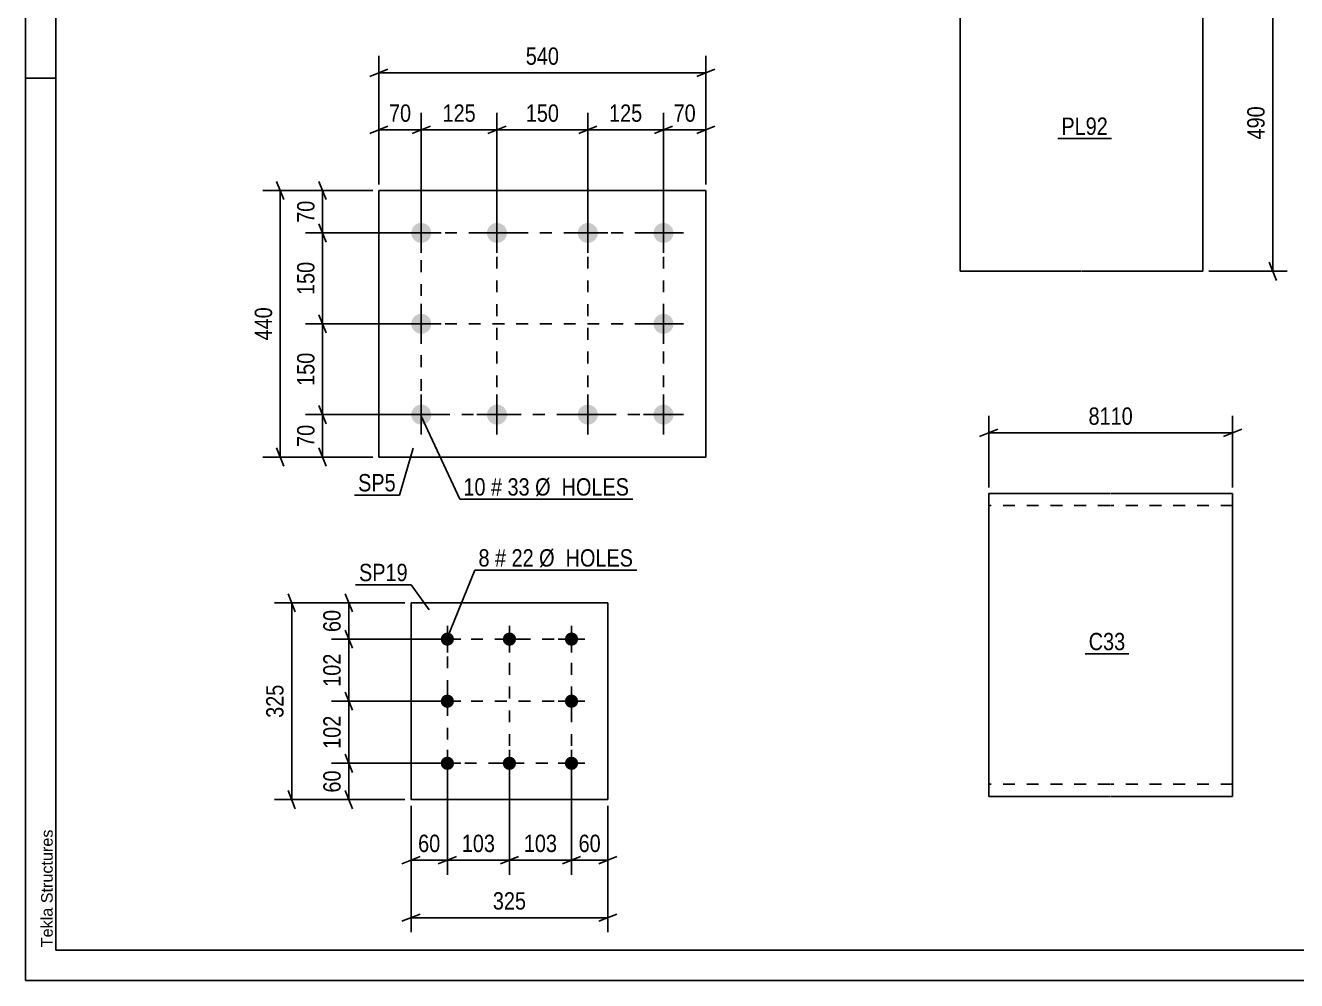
# Model space of a CAD drawing. Header units: millimetres. Extents: x 0 to 420, y 0 to 297.
# Drawn here: x 0 to 209.9, y 0 to 157.7 of the extents above; entities that cross this region are included whole.
import ezdxf

# ---------------------------------------------------------------- set-up
doc = ezdxf.new("R2010")
doc.units = ezdxf.units.MM
doc.linetypes.add('DXK_LINE_DOT2', pattern=[3.9198, 1.9599, -1.9599])
doc.styles.add('Arial', font='ARIAL.TTF', dxfattribs={"height": 0.2})
doc.styles.add('Arial Narrow', font='ARIALN.TTF', dxfattribs={"height": 0.2})

# ---------------------------------------------------------------- blocks, each defined once
blk = doc.blocks.new('Unknown-284870034-1134 - 9407')
at = {"color": 5, "linetype": 'Continuous'}
for p, q in [((0, 297), (0, 0)), ((5, 292), (5, 5)), ((5, 149), (0, 149)), ((0, 0), (0, 5)), ((5, 5), (415, 5)), ((0, 0), (420, 0))]:
    blk.add_line(p, q, dxfattribs=at)
at = {"color": 174, "linetype": 'Continuous', "style": 'Arial'}
blk.add_text('Tekla Structures', height=1.9102, rotation=90, dxfattribs=at).set_placement((4.5, 5.5))
blk = doc.blocks.new('Part-284870034-5081 - 5080')
at = {"color": 2, "linetype": 'Continuous'}
for p, q in [((58.37, 86.43), (58.37, 130.43)), ((58.37, 130.43), (112.37, 130.43)), ((112.37, 130.43), (112.37, 86.43)), ((112.37, 86.43), (58.37, 86.43))]:
    blk.add_line(p, q, dxfattribs=at)
blk = doc.blocks.new('Bolt-284870034-5082 - 5080')
at = {"linetype": 'Continuous'}
for points in [[(65.37, 125.08, -1), (65.37, 121.78, -1)], [(77.87, 125.08, -1), (77.87, 121.78, -1)], [(92.87, 125.08, -1), (92.87, 121.78, -1)], [(105.37, 125.08, -1), (105.37, 121.78, -1)], [(65.37, 110.08, -1), (65.37, 106.78, -1)], [(105.37, 110.08, -1), (105.37, 106.78, -1)], [(65.37, 95.08, -1), (65.37, 91.78, -1)], [(77.87, 95.08, -1), (77.87, 91.78, -1)], [(92.87, 95.08, -1), (92.87, 91.78, -1)], [(105.37, 95.08, -1), (105.37, 91.78, -1)]]:
    blk.add_hatch(color=1, dxfattribs=at).paths.add_polyline_path(points)
at = {"color": 1, "linetype": 'Continuous'}
for p, q in [((65.37, 126.73), (65.37, 120.13)), ((77.87, 126.73), (77.87, 120.13)), ((92.87, 126.73), (92.87, 120.13)), ((105.37, 126.73), (105.37, 120.13)), ((62.07, 123.43), (68.67, 123.43)), ((74.57, 123.43), (81.17, 123.43)), ((89.57, 123.43), (96.17, 123.43)), ((102.07, 123.43), (108.67, 123.43)), ((65.37, 111.73), (65.37, 105.13)), ((105.37, 111.73), (105.37, 105.13)), ((62.07, 108.43), (68.67, 108.43)), ((102.07, 108.43), (108.67, 108.43)), ((65.37, 96.73), (65.37, 90.13)), ((77.87, 96.73), (77.87, 90.13)), ((92.87, 96.73), (92.87, 90.13)), ((105.37, 96.73), (105.37, 90.13)), ((62.07, 93.43), (68.67, 93.43)), ((74.57, 93.43), (81.17, 93.43)), ((89.57, 93.43), (96.17, 93.43)), ((102.07, 93.43), (108.67, 93.43))]:
    blk.add_line(p, q, dxfattribs=at)
blk = doc.blocks.new('Part-284870034-5052 - 5051')
at = {"color": 2, "linetype": 'Continuous'}
for p, q in [((96.18, 62.37), (63.68, 62.37)), ((63.68, 29.87), (63.68, 62.37)), ((96.18, 29.87), (96.18, 62.37)), ((96.18, 29.87), (63.68, 29.87))]:
    blk.add_line(p, q, dxfattribs=at)
blk = doc.blocks.new('Bolt-284870034-5053 - 5051')
at = {"linetype": 'Continuous'}
for points in [[(69.68, 57.47, -1), (69.68, 55.27, -1)], [(79.93, 57.47, -1), (79.93, 55.27, -1)], [(90.18, 57.47, -1), (90.18, 55.27, -1)], [(69.68, 47.22, -1), (69.68, 45.02, -1)], [(90.18, 47.22, -1), (90.18, 45.02, -1)], [(69.68, 36.97, -1), (69.68, 34.77, -1)], [(79.93, 36.97, -1), (79.93, 34.77, -1)], [(90.18, 36.97, -1), (90.18, 34.77, -1)]]:
    blk.add_hatch(color=1, dxfattribs=at).paths.add_polyline_path(points)
at = {"color": 1, "linetype": 'Continuous'}
for p, q in [((69.68, 58.57), (69.68, 54.17)), ((79.93, 58.57), (79.93, 54.17)), ((90.18, 58.57), (90.18, 54.17)), ((67.48, 56.37), (71.88, 56.37)), ((77.73, 56.37), (82.13, 56.37)), ((87.98, 56.37), (92.38, 56.37)), ((69.68, 48.32), (69.68, 43.92)), ((90.18, 48.32), (90.18, 43.92)), ((67.48, 46.12), (71.88, 46.12)), ((87.98, 46.12), (92.38, 46.12)), ((69.68, 38.07), (69.68, 33.67)), ((79.93, 38.07), (79.93, 33.67)), ((90.18, 38.07), (90.18, 33.67)), ((67.48, 35.87), (71.88, 35.87)), ((77.73, 35.87), (82.13, 35.87)), ((87.98, 35.87), (92.38, 35.87))]:
    blk.add_line(p, q, dxfattribs=at)
blk = doc.blocks.new('Part-284870034-5063 - 5062')
at = {"color": 2, "linetype": 'Continuous'}
for p, q in [((154.35, 117.1), (154.35, 166.1)), ((154.35, 166.1), (174.35, 166.1)), ((174.45, 166.1), (194.45, 166.1)), ((194.45, 166.1), (194.45, 117.1)), ((174.35, 117.1), (154.35, 117.1)), ((194.45, 117.1), (174.45, 117.1))]:
    blk.add_line(p, q, dxfattribs=at)
blk = doc.blocks.new('Part-284870034-5128 - 5127')
at = {"color": 2, "linetype": 'Continuous'}
for p, q in [((179.08, 80.41), (159.08, 80.41)), ((159.08, 34.41), (159.08, 80.41)), ((199.36, 80.41), (179.18, 80.41)), ((199.36, 80.41), (199.36, 30.41)), ((159.08, 34.41), (159.08, 30.41)), ((179.08, 30.41), (159.08, 30.41)), ((199.36, 30.41), (179.18, 30.41))]:
    blk.add_line(p, q, dxfattribs=at)
at = {"color": 7, "linetype": 'DXK_LINE_DOT2'}
for p, q in [((179.08, 78.41), (159.08, 78.41)), ((199.36, 78.41), (179.18, 78.41)), ((159.08, 30.72), (159.08, 34.41)), ((179.08, 32.41), (159.08, 32.41)), ((199.36, 32.41), (179.18, 32.41))]:
    blk.add_line(p, q, dxfattribs=at)
blk = doc.blocks.new('Rectangle-284870034-6370 - 5080')
at = {"color": 1, "linetype": 'DXK_LINE_DOT2'}
blk.add_lwpolyline([(65.37, 123.43), (105.37, 123.43), (105.37, 93.43), (65.37, 93.43), (65.37, 123.43)], close=True, dxfattribs=at)
blk = doc.blocks.new('Rectangle-284870034-6415 - 5051')
at = {"color": 1, "linetype": 'DXK_LINE_DOT2'}
blk.add_lwpolyline([(69.68, 56.37), (90.18, 56.37), (90.18, 35.87), (69.68, 35.87), (69.68, 56.37)], close=True, dxfattribs=at)
blk = doc.blocks.new('Line-284870034-6380 - 5080')
at = {"color": 1, "linetype": 'DXK_LINE_DOT2'}
blk.add_line((77.87, 123.43), (77.87, 93.43), dxfattribs=at)
blk = doc.blocks.new('Line-284870034-6425 - 5051')
at = {"color": 1, "linetype": 'DXK_LINE_DOT2'}
blk.add_line((69.68, 46.12), (90.18, 46.12), dxfattribs=at)
blk = doc.blocks.new('Line-284870034-6387 - 5080')
at = {"color": 1, "linetype": 'DXK_LINE_DOT2'}
blk.add_line((92.87, 123.43), (92.87, 93.43), dxfattribs=at)
blk = doc.blocks.new('Line-284870034-6432 - 5051')
at = {"color": 1, "linetype": 'DXK_LINE_DOT2'}
blk.add_line((79.93, 56.37), (79.93, 35.87), dxfattribs=at)
blk = doc.blocks.new('Line-284870034-6394 - 5080')
at = {"color": 1, "linetype": 'DXK_LINE_DOT2'}
blk.add_line((65.37, 108.43), (105.37, 108.43), dxfattribs=at)
blk = doc.blocks.new('StraightDimension-284870034-5368 - 5080')
at = {"color": 7, "linetype": 'Continuous'}
for p, q in [((77.87, 124.43), (77.87, 143.28)), ((92.87, 124.43), (92.87, 143.28)), ((79.37, 141.03), (76.37, 139.83)), ((91.37, 139.83), (94.37, 141.03)), ((77.87, 140.43), (92.87, 140.43))]:
    blk.add_line(p, q, dxfattribs=at)
at = {"color": 0}
blk.add_wipeout([(88.71, 141.18), (88.71, 145.38), (82.03, 145.38), (82.03, 141.18)], dxfattribs=at)
at = {"color": 3, "style": 'Arial Narrow'}
blk.add_text('150', height=2.863, dxfattribs=at).set_placement((82.63, 141.78))
blk = doc.blocks.new('StraightDimension-284870034-5348 - 5080')
at = {"color": 7, "linetype": 'Continuous'}
for p, q in [((49.68, 106.93), (48.48, 109.93)), ((64.37, 108.43), (46.23, 108.43)), ((49.08, 93.43), (49.08, 108.43)), ((48.48, 94.93), (49.68, 91.93)), ((64.37, 93.43), (46.23, 93.43))]:
    blk.add_line(p, q, dxfattribs=at)
at = {"color": 0}
blk.add_wipeout([(48.33, 104.27), (44.13, 104.27), (44.13, 97.58), (48.33, 97.58)], dxfattribs=at)
at = {"color": 3, "style": 'Arial Narrow'}
blk.add_text('150', height=2.863, rotation=90.0002, dxfattribs=at).set_placement((47.73, 98.18))
blk = doc.blocks.new('StraightDimension-284870034-5346 - 5080')
at = {"color": 7, "linetype": 'Continuous'}
for p, q in [((57.37, 130.43), (46.23, 130.43)), ((48.48, 131.93), (49.68, 128.93)), ((49.08, 123.43), (49.08, 130.43)), ((49.68, 121.93), (48.48, 124.93)), ((64.37, 123.43), (46.23, 123.43))]:
    blk.add_line(p, q, dxfattribs=at)
at = {"color": 0}
blk.add_wipeout([(48.33, 129.35), (44.13, 129.35), (44.13, 124.5), (48.33, 124.5)], dxfattribs=at)
at = {"color": 3, "style": 'Arial Narrow'}
blk.add_text('70', height=2.863, rotation=90.0002, dxfattribs=at).set_placement((47.73, 125.1))
blk = doc.blocks.new('StraightDimension-284870034-5347 - 5080')
at = {"color": 7, "linetype": 'Continuous'}
for p, q in [((49.68, 121.93), (48.48, 124.93)), ((64.37, 123.43), (46.23, 123.43)), ((49.08, 108.43), (49.08, 123.43)), ((48.48, 109.93), (49.68, 106.93)), ((64.37, 108.43), (46.23, 108.43))]:
    blk.add_line(p, q, dxfattribs=at)
at = {"color": 0}
blk.add_wipeout([(48.33, 119.27), (44.13, 119.27), (44.13, 112.58), (48.33, 112.58)], dxfattribs=at)
at = {"color": 3, "style": 'Arial Narrow'}
blk.add_text('150', height=2.863, rotation=90.0002, dxfattribs=at).set_placement((47.73, 113.18))
blk = doc.blocks.new('StraightDimension-284870034-5349 - 5080')
at = {"color": 7, "linetype": 'Continuous'}
for p, q in [((48.48, 94.93), (49.68, 91.93)), ((64.37, 93.43), (46.23, 93.43)), ((49.08, 86.43), (49.08, 93.43)), ((57.37, 86.43), (46.23, 86.43)), ((49.68, 84.93), (48.48, 87.93))]:
    blk.add_line(p, q, dxfattribs=at)
at = {"color": 0}
blk.add_wipeout([(48.33, 92.35), (44.13, 92.35), (44.13, 87.5), (48.33, 87.5)], dxfattribs=at)
at = {"color": 3, "style": 'Arial Narrow'}
blk.add_text('70', height=2.863, rotation=90.0002, dxfattribs=at).set_placement((47.73, 88.1))
blk = doc.blocks.new('StraightDimension-284870034-5362 - 5080')
at = {"color": 7, "linetype": 'Continuous'}
for p, q in [((57.37, 130.43), (39.23, 130.43)), ((42.68, 128.93), (41.48, 131.93)), ((42.08, 86.43), (42.08, 130.43)), ((57.37, 86.43), (39.23, 86.43)), ((41.48, 87.93), (42.68, 84.93))]:
    blk.add_line(p, q, dxfattribs=at)
at = {"color": 0}
blk.add_wipeout([(41.33, 111.77), (37.13, 111.77), (37.13, 105.08), (41.33, 105.08)], dxfattribs=at)
at = {"color": 3, "style": 'Arial Narrow'}
blk.add_text('440', height=2.863, rotation=90.0002, dxfattribs=at).set_placement((40.73, 105.68))
blk = doc.blocks.new('StraightDimension-284870034-5366 - 5080')
at = {"color": 7, "linetype": 'Continuous'}
for p, q in [((105.37, 124.43), (105.37, 143.28)), ((112.37, 131.43), (112.37, 143.28)), ((103.87, 139.83), (106.87, 141.03)), ((113.87, 141.03), (110.87, 139.83)), ((105.37, 140.43), (112.37, 140.43))]:
    blk.add_line(p, q, dxfattribs=at)
at = {"color": 0}
blk.add_wipeout([(111.3, 141.18), (111.3, 145.38), (106.44, 145.38), (106.44, 141.18)], dxfattribs=at)
at = {"color": 3, "style": 'Arial Narrow'}
blk.add_text('70', height=2.863, dxfattribs=at).set_placement((107.04, 141.78))
blk = doc.blocks.new('StraightDimension-284870034-5367 - 5080')
at = {"color": 7, "linetype": 'Continuous'}
for p, q in [((92.87, 124.43), (92.87, 143.28)), ((105.37, 124.43), (105.37, 143.28)), ((91.37, 139.83), (94.37, 141.03)), ((106.87, 141.03), (103.87, 139.83)), ((92.87, 140.43), (105.37, 140.43))]:
    blk.add_line(p, q, dxfattribs=at)
at = {"color": 0}
blk.add_wipeout([(102.46, 141.18), (102.46, 145.38), (95.78, 145.38), (95.78, 141.18)], dxfattribs=at)
at = {"color": 3, "style": 'Arial Narrow'}
blk.add_text('125', height=2.863, dxfattribs=at).set_placement((96.38, 141.78))
blk = doc.blocks.new('StraightDimension-284870034-5369 - 5080')
at = {"color": 7, "linetype": 'Continuous'}
for p, q in [((65.37, 124.43), (65.37, 143.28)), ((77.87, 124.43), (77.87, 143.28)), ((63.87, 139.83), (66.87, 141.03)), ((79.37, 141.03), (76.37, 139.83)), ((65.37, 140.43), (77.87, 140.43))]:
    blk.add_line(p, q, dxfattribs=at)
at = {"color": 0}
blk.add_wipeout([(74.96, 141.18), (74.96, 145.38), (68.28, 145.38), (68.28, 141.18)], dxfattribs=at)
at = {"color": 3, "style": 'Arial Narrow'}
blk.add_text('125', height=2.863, dxfattribs=at).set_placement((68.88, 141.78))
blk = doc.blocks.new('StraightDimension-284870034-5370 - 5080')
at = {"color": 7, "linetype": 'Continuous'}
for p, q in [((58.37, 131.43), (58.37, 143.28)), ((65.37, 124.43), (65.37, 143.28)), ((56.87, 139.83), (59.87, 141.03)), ((66.87, 141.03), (63.87, 139.83)), ((58.37, 140.43), (65.37, 140.43))]:
    blk.add_line(p, q, dxfattribs=at)
at = {"color": 0}
blk.add_wipeout([(64.3, 141.18), (64.3, 145.38), (59.44, 145.38), (59.44, 141.18)], dxfattribs=at)
at = {"color": 3, "style": 'Arial Narrow'}
blk.add_text('70', height=2.863, dxfattribs=at).set_placement((60.04, 141.78))
blk = doc.blocks.new('StraightDimension-284870034-5386 - 5080')
at = {"color": 7, "linetype": 'Continuous'}
for p, q in [((58.37, 131.43), (58.37, 152.69)), ((112.37, 131.43), (112.37, 152.69)), ((59.87, 150.44), (56.87, 149.24)), ((58.37, 149.84), (112.37, 149.84)), ((110.87, 149.24), (113.87, 150.44))]:
    blk.add_line(p, q, dxfattribs=at)
at = {"color": 0}
blk.add_wipeout([(88.71, 150.59), (88.71, 154.79), (82.03, 154.79), (82.03, 150.59)], dxfattribs=at)
at = {"color": 3, "style": 'Arial Narrow'}
blk.add_text('540', height=2.863, dxfattribs=at).set_placement((82.63, 151.19))
blk = doc.blocks.new('StraightDimension-284870034-5266 - 5051')
at = {"color": 7, "linetype": 'Continuous'}
for p, q in [((52.8, 63.87), (54, 60.87)), ((62.68, 62.37), (50.55, 62.37)), ((53.4, 56.37), (53.4, 62.37)), ((54, 54.87), (52.8, 57.87)), ((68.68, 56.37), (50.55, 56.37))]:
    blk.add_line(p, q, dxfattribs=at)
at = {"color": 0}
blk.add_wipeout([(52.65, 61.79), (48.45, 61.79), (48.45, 56.94), (52.65, 56.94)], dxfattribs=at)
at = {"color": 3, "style": 'Arial Narrow'}
blk.add_text('60', height=2.863, rotation=90.0002, dxfattribs=at).set_placement((52.05, 57.54))
blk = doc.blocks.new('StraightDimension-284870034-5267 - 5051')
at = {"color": 7, "linetype": 'Continuous'}
for p, q in [((52.8, 57.87), (54, 54.87)), ((68.68, 56.37), (50.55, 56.37)), ((53.4, 46.12), (53.4, 56.37)), ((54, 44.62), (52.8, 47.62)), ((68.68, 46.12), (50.55, 46.12))]:
    blk.add_line(p, q, dxfattribs=at)
at = {"color": 0}
blk.add_wipeout([(52.65, 54.58), (48.45, 54.58), (48.45, 47.9), (52.65, 47.9)], dxfattribs=at)
at = {"color": 3, "style": 'Arial Narrow'}
blk.add_text('102', height=2.863, rotation=90.0002, dxfattribs=at).set_placement((52.05, 48.5))
blk = doc.blocks.new('StraightDimension-284870034-5268 - 5051')
at = {"color": 7, "linetype": 'Continuous'}
for p, q in [((52.8, 47.62), (54, 44.62)), ((68.68, 46.12), (50.55, 46.12)), ((53.4, 35.87), (53.4, 46.12)), ((68.68, 35.87), (50.55, 35.87)), ((54, 34.37), (52.8, 37.37))]:
    blk.add_line(p, q, dxfattribs=at)
at = {"color": 0}
blk.add_wipeout([(52.65, 44.33), (48.45, 44.33), (48.45, 37.65), (52.65, 37.65)], dxfattribs=at)
at = {"color": 3, "style": 'Arial Narrow'}
blk.add_text('102', height=2.863, rotation=90.0002, dxfattribs=at).set_placement((52.05, 38.25))
blk = doc.blocks.new('StraightDimension-284870034-5269 - 5051')
at = {"color": 7, "linetype": 'Continuous'}
for p, q in [((68.68, 35.87), (50.55, 35.87)), ((52.8, 37.37), (54, 34.37)), ((53.4, 29.87), (53.4, 35.87)), ((62.68, 29.87), (50.55, 29.87)), ((54, 28.37), (52.8, 31.37))]:
    blk.add_line(p, q, dxfattribs=at)
at = {"color": 0}
blk.add_wipeout([(52.65, 35.29), (48.45, 35.29), (48.45, 30.44), (52.65, 30.44)], dxfattribs=at)
at = {"color": 3, "style": 'Arial Narrow'}
blk.add_text('60', height=2.863, rotation=90.0002, dxfattribs=at).set_placement((52.05, 31.04))
blk = doc.blocks.new('StraightDimension-284870034-5282 - 5051')
at = {"color": 7, "linetype": 'Continuous'}
for p, q in [((44.57, 60.87), (43.37, 63.87)), ((62.68, 62.37), (41.12, 62.37)), ((43.97, 29.87), (43.97, 62.37)), ((62.68, 29.87), (41.12, 29.87)), ((43.37, 31.37), (44.57, 28.37))]:
    blk.add_line(p, q, dxfattribs=at)
at = {"color": 0}
blk.add_wipeout([(43.22, 49.46), (39.02, 49.46), (39.02, 42.77), (43.22, 42.77)], dxfattribs=at)
at = {"color": 3, "style": 'Arial Narrow'}
blk.add_text('325', height=2.863, rotation=90.0002, dxfattribs=at).set_placement((42.62, 43.37))
blk = doc.blocks.new('StraightDimension-284870034-5286 - 5051')
at = {"color": 7, "linetype": 'Continuous'}
for p, q in [((90.18, 34.87), (90.18, 17.47)), ((96.18, 28.87), (96.18, 17.47)), ((88.68, 19.27), (91.68, 20.47)), ((90.18, 19.87), (96.18, 19.87)), ((97.68, 20.47), (94.68, 19.27))]:
    blk.add_line(p, q, dxfattribs=at)
at = {"color": 0}
blk.add_wipeout([(95.61, 20.62), (95.61, 24.82), (90.75, 24.82), (90.75, 20.62)], dxfattribs=at)
at = {"color": 3, "style": 'Arial Narrow'}
blk.add_text('60', height=2.863, dxfattribs=at).set_placement((91.35, 21.22))
blk = doc.blocks.new('StraightDimension-284870034-5287 - 5051')
at = {"color": 7, "linetype": 'Continuous'}
for p, q in [((79.93, 34.87), (79.93, 17.47)), ((90.18, 34.87), (90.18, 17.47)), ((78.43, 19.27), (81.43, 20.47)), ((79.93, 19.87), (90.18, 19.87)), ((91.68, 20.47), (88.68, 19.27))]:
    blk.add_line(p, q, dxfattribs=at)
at = {"color": 0}
blk.add_wipeout([(88.4, 20.62), (88.4, 24.82), (81.71, 24.82), (81.71, 20.62)], dxfattribs=at)
at = {"color": 3, "style": 'Arial Narrow'}
blk.add_text('103', height=2.863, dxfattribs=at).set_placement((82.31, 21.22))
blk = doc.blocks.new('StraightDimension-284870034-5288 - 5051')
at = {"color": 7, "linetype": 'Continuous'}
for p, q in [((69.68, 34.87), (69.68, 17.47)), ((79.93, 34.87), (79.93, 17.47)), ((68.18, 19.27), (71.18, 20.47)), ((69.68, 19.87), (79.93, 19.87)), ((81.43, 20.47), (78.43, 19.27))]:
    blk.add_line(p, q, dxfattribs=at)
at = {"color": 0}
blk.add_wipeout([(78.15, 20.62), (78.15, 24.82), (71.46, 24.82), (71.46, 20.62)], dxfattribs=at)
at = {"color": 3, "style": 'Arial Narrow'}
blk.add_text('103', height=2.863, dxfattribs=at).set_placement((72.06, 21.22))
blk = doc.blocks.new('StraightDimension-284870034-5289 - 5051')
at = {"color": 7, "linetype": 'Continuous'}
for p, q in [((69.68, 34.87), (69.68, 17.47)), ((63.68, 28.87), (63.68, 17.47)), ((62.18, 19.27), (65.18, 20.47)), ((63.68, 19.87), (69.68, 19.87)), ((71.18, 20.47), (68.18, 19.27))]:
    blk.add_line(p, q, dxfattribs=at)
at = {"color": 0}
blk.add_wipeout([(69.11, 20.62), (69.11, 24.82), (64.25, 24.82), (64.25, 20.62)], dxfattribs=at)
at = {"color": 3, "style": 'Arial Narrow'}
blk.add_text('60', height=2.863, dxfattribs=at).set_placement((64.85, 21.22))
blk = doc.blocks.new('StraightDimension-284870034-5302 - 5051')
at = {"color": 7, "linetype": 'Continuous'}
for p, q in [((63.68, 28.87), (63.68, 7.98)), ((96.18, 28.87), (96.18, 7.98)), ((65.18, 10.98), (62.18, 9.78)), ((94.68, 9.78), (97.68, 10.98)), ((63.68, 10.38), (96.18, 10.38))]:
    blk.add_line(p, q, dxfattribs=at)
at = {"color": 0}
blk.add_wipeout([(83.27, 11.13), (83.27, 15.33), (76.59, 15.33), (76.59, 11.13)], dxfattribs=at)
at = {"color": 3, "style": 'Arial Narrow'}
blk.add_text('325', height=2.863, dxfattribs=at).set_placement((77.19, 11.73))
blk = doc.blocks.new('StraightDimension-284870034-5306 - 5062')
at = {"color": 7, "linetype": 'Continuous'}
for p, q in [((195.45, 166.1), (208.38, 166.1)), ((206.58, 164.6), (205.38, 167.6)), ((205.98, 117.1), (205.98, 166.1)), ((205.38, 118.6), (206.58, 115.6)), ((195.45, 117.1), (208.38, 117.1))]:
    blk.add_line(p, q, dxfattribs=at)
at = {"color": 0}
blk.add_wipeout([(205.23, 144.94), (201.03, 144.94), (201.03, 138.26), (205.23, 138.26)], dxfattribs=at)
at = {"color": 3, "style": 'Arial Narrow'}
blk.add_text('490', height=2.863, rotation=90.0002, dxfattribs=at).set_placement((204.63, 138.86))
blk = doc.blocks.new('StraightDimension-284870034-5406 - 5127')
at = {"color": 7, "linetype": 'Continuous'}
for p, q in [((159.08, 81.41), (159.08, 93.26)), ((199.36, 81.41), (199.36, 93.26)), ((160.58, 91.01), (157.58, 89.81)), ((159.08, 90.41), (199.36, 90.41)), ((197.86, 89.81), (200.86, 91.01))]:
    blk.add_line(p, q, dxfattribs=at)
at = {"color": 0}
blk.add_wipeout([(183.48, 91.16), (183.48, 95.36), (174.96, 95.36), (174.96, 91.16)], dxfattribs=at)
at = {"color": 3, "style": 'Arial Narrow'}
blk.add_text('8110', height=2.863, dxfattribs=at).set_placement((175.56, 91.76))
blk = doc.blocks.new('Mark-284870034-5439 - 5080')
at = {"color": 0}
blk.add_wipeout([(75.98, 80.07), (75.98, 83.07), (72.33, 83.07), (72.33, 80.07)], dxfattribs=at)
blk.add_wipeout([(75.98, 80.07), (75.98, 83.07), (72.33, 83.07), (72.33, 80.07)], dxfattribs=at)
at = {"color": 7, "linetype": 'Continuous'}
blk.add_line((65.37, 93.2), (71.73, 79.47), dxfattribs=at)
at = {"color": 0}
blk.add_wipeout([(78.71, 80.07), (78.71, 83.07), (76.88, 83.07), (76.88, 80.07)], dxfattribs=at)
blk.add_wipeout([(78.71, 80.07), (78.71, 83.07), (76.88, 83.07), (76.88, 80.07)], dxfattribs=at)
at = {"color": 3, "style": 'Arial Narrow'}
blk.add_text('10', height=2.863, dxfattribs=at).set_placement((72.33, 80.07))
at = {"color": 0}
blk.add_wipeout([(83.27, 80.07), (83.27, 83.07), (79.61, 83.07), (79.61, 80.07)], dxfattribs=at)
blk.add_wipeout([(83.27, 80.07), (83.27, 83.07), (79.61, 83.07), (79.61, 80.07)], dxfattribs=at)
at = {"color": 3, "style": 'Arial Narrow'}
for s, height, p in [('#', 2.86, (76.88, 80.07)), ('33', 2.863, (79.61, 80.07))]:
    blk.add_text(s, height=height, dxfattribs=at).set_placement(p)
at = {"color": 0}
blk.add_wipeout([(99.69, 80.07), (99.69, 83.07), (84.17, 83.07), (84.17, 80.07)], dxfattribs=at)
blk.add_wipeout([(99.69, 80.07), (99.69, 83.07), (84.17, 83.07), (84.17, 80.07)], dxfattribs=at)
at = {"color": 7, "linetype": 'Continuous'}
blk.add_line((71.73, 79.47), (100.29, 79.47), dxfattribs=at)
at = {"color": 3, "style": 'Arial Narrow'}
blk.add_text('Ø  HOLES', height=2.863, dxfattribs=at).set_placement((84.17, 80.07))
blk = doc.blocks.new('Mark-284870034-5436 - 5080')
at = {"color": 0}
blk.add_wipeout([(61.15, 80.76), (61.15, 83.76), (54.94, 83.76), (54.94, 80.76)], dxfattribs=at)
blk.add_wipeout([(61.15, 80.76), (61.15, 83.76), (54.94, 83.76), (54.94, 80.76)], dxfattribs=at)
at = {"color": 30, "linetype": 'Continuous'}
for p in [(64.02, 87.87), (54.34, 80.16)]:
    blk.add_line(p, (61.75, 80.16), dxfattribs=at)
at = {"color": 3, "style": 'Arial Narrow'}
blk.add_text('SP5', height=2.863, dxfattribs=at).set_placement((54.94, 80.76))
blk = doc.blocks.new('Mark-284870034-5425 - 5051')
at = {"color": 0}
blk.add_wipeout([(63.12, 65.94), (63.12, 68.94), (55.09, 68.94), (55.09, 65.94)], dxfattribs=at)
blk.add_wipeout([(63.12, 65.94), (63.12, 68.94), (55.09, 68.94), (55.09, 65.94)], dxfattribs=at)
at = {"color": 30, "linetype": 'Continuous'}
for p in [(54.49, 65.34), (66.69, 61.18)]:
    blk.add_line(p, (63.72, 65.34), dxfattribs=at)
at = {"color": 3, "style": 'Arial Narrow'}
blk.add_text('SP19', height=2.863, dxfattribs=at).set_placement((55.09, 65.94))
blk = doc.blocks.new('Mark-284870034-5428 - 5051')
at = {"color": 0}
blk.add_wipeout([(76.65, 68.35), (76.65, 71.35), (74.82, 71.35), (74.82, 68.35)], dxfattribs=at)
blk.add_wipeout([(76.65, 68.35), (76.65, 71.35), (74.82, 71.35), (74.82, 68.35)], dxfattribs=at)
at = {"color": 7, "linetype": 'Continuous'}
blk.add_line((69.54, 56.26), (74.22, 67.75), dxfattribs=at)
at = {"color": 0}
blk.add_wipeout([(79.38, 68.35), (79.38, 71.35), (77.55, 71.35), (77.55, 68.35)], dxfattribs=at)
blk.add_wipeout([(79.38, 68.35), (79.38, 71.35), (77.55, 71.35), (77.55, 68.35)], dxfattribs=at)
at = {"color": 3, "style": 'Arial Narrow'}
blk.add_text('8', height=2.86, dxfattribs=at).set_placement((74.82, 68.35))
at = {"color": 0}
blk.add_wipeout([(83.93, 68.35), (83.93, 71.35), (80.28, 71.35), (80.28, 68.35)], dxfattribs=at)
blk.add_wipeout([(83.93, 68.35), (83.93, 71.35), (80.28, 71.35), (80.28, 68.35)], dxfattribs=at)
at = {"color": 3, "style": 'Arial Narrow'}
for s, height, p in [('#', 2.86, (77.55, 68.35)), ('22', 2.863, (80.28, 68.35))]:
    blk.add_text(s, height=height, dxfattribs=at).set_placement(p)
at = {"color": 0}
blk.add_wipeout([(100.36, 68.35), (100.36, 71.35), (84.83, 71.35), (84.83, 68.35)], dxfattribs=at)
blk.add_wipeout([(100.36, 68.35), (100.36, 71.35), (84.83, 71.35), (84.83, 68.35)], dxfattribs=at)
at = {"color": 7, "linetype": 'Continuous'}
blk.add_line((74.22, 67.75), (100.96, 67.75), dxfattribs=at)
at = {"color": 3, "style": 'Arial Narrow'}
blk.add_text('Ø  HOLES', height=2.863, dxfattribs=at).set_placement((84.83, 68.35))
blk = doc.blocks.new('Mark-284870034-5429 - 5062')
at = {"color": 0}
blk.add_wipeout([(178.75, 139.62), (178.75, 142.62), (171.08, 142.62), (171.08, 139.62)], dxfattribs=at)
blk.add_wipeout([(178.75, 139.62), (178.75, 142.62), (171.08, 142.62), (171.08, 139.62)], dxfattribs=at)
at = {"color": 30, "linetype": 'Continuous'}
blk.add_line((170.48, 139.02), (179.35, 139.02), dxfattribs=at)
at = {"color": 3, "style": 'Arial Narrow'}
blk.add_text('PL92', height=2.863, dxfattribs=at).set_placement((171.08, 139.62))
blk = doc.blocks.new('Mark-284870034-5443 - 5127')
at = {"color": 0}
blk.add_wipeout([(181.62, 54.54), (181.62, 57.54), (175.59, 57.54), (175.59, 54.54)], dxfattribs=at)
blk.add_wipeout([(181.62, 54.54), (181.62, 57.54), (175.59, 57.54), (175.59, 54.54)], dxfattribs=at)
at = {"color": 30, "linetype": 'Continuous'}
blk.add_line((174.99, 53.94), (182.22, 53.94), dxfattribs=at)
at = {"color": 3, "style": 'Arial Narrow'}
blk.add_text('C33', height=2.863, dxfattribs=at).set_placement((175.59, 54.54))

msp = doc.modelspace()

# ---------------------------------------------------------------- block references
for name in ['Unknown-284870034-1134 - 9407', 'Part-284870034-5063 - 5062', 'Part-284870034-5081 - 5080', 'Bolt-284870034-5082 - 5080', 'Rectangle-284870034-6370 - 5080', 'Line-284870034-6380 - 5080', 'Line-284870034-6387 - 5080', 'Line-284870034-6394 - 5080', 'Part-284870034-5128 - 5127', 'Part-284870034-5052 - 5051', 'Bolt-284870034-5053 - 5051', 'Rectangle-284870034-6415 - 5051', 'Line-284870034-6432 - 5051', 'Line-284870034-6425 - 5051']:
    msp.add_blockref(name, (0, 0))

# ---------------------------------------------------------------- next in the draw order: block references
for name in ['StraightDimension-284870034-5306 - 5062', 'StraightDimension-284870034-5368 - 5080', 'StraightDimension-284870034-5366 - 5080', 'Mark-284870034-5429 - 5062', 'StraightDimension-284870034-5346 - 5080', 'StraightDimension-284870034-5348 - 5080', 'StraightDimension-284870034-5406 - 5127', 'StraightDimension-284870034-5266 - 5051', 'Mark-284870034-5443 - 5127', 'StraightDimension-284870034-5286 - 5051']:
    msp.add_blockref(name, (0, 0))

# ---------------------------------------------------------------- next in the draw order: block references
for name in ['StraightDimension-284870034-5367 - 5080', 'StraightDimension-284870034-5347 - 5080', 'StraightDimension-284870034-5349 - 5080', 'StraightDimension-284870034-5267 - 5051', 'StraightDimension-284870034-5287 - 5051']:
    msp.add_blockref(name, (0, 0))

# ---------------------------------------------------------------- next in the draw order: block references
for name in ['StraightDimension-284870034-5369 - 5080', 'StraightDimension-284870034-5362 - 5080', 'Mark-284870034-5439 - 5080', 'Mark-284870034-5428 - 5051', 'StraightDimension-284870034-5268 - 5051']:
    msp.add_blockref(name, (0, 0))

# ---------------------------------------------------------------- next in the draw order: block references
for name in ['StraightDimension-284870034-5370 - 5080', 'Mark-284870034-5436 - 5080', 'StraightDimension-284870034-5269 - 5051']:
    msp.add_blockref(name, (0, 0))

# ---------------------------------------------------------------- next in the draw order: block references
for name in ['StraightDimension-284870034-5386 - 5080', 'StraightDimension-284870034-5282 - 5051', 'StraightDimension-284870034-5288 - 5051']:
    msp.add_blockref(name, (0, 0))

# ---------------------------------------------------------------- next in the draw order: block references
for name in ['Mark-284870034-5425 - 5051', 'StraightDimension-284870034-5289 - 5051']:
    msp.add_blockref(name, (0, 0))

# ---------------------------------------------------------------- next in the draw order: block references
msp.add_blockref('StraightDimension-284870034-5302 - 5051', (0, 0))

doc.saveas('drawing.dxf')
